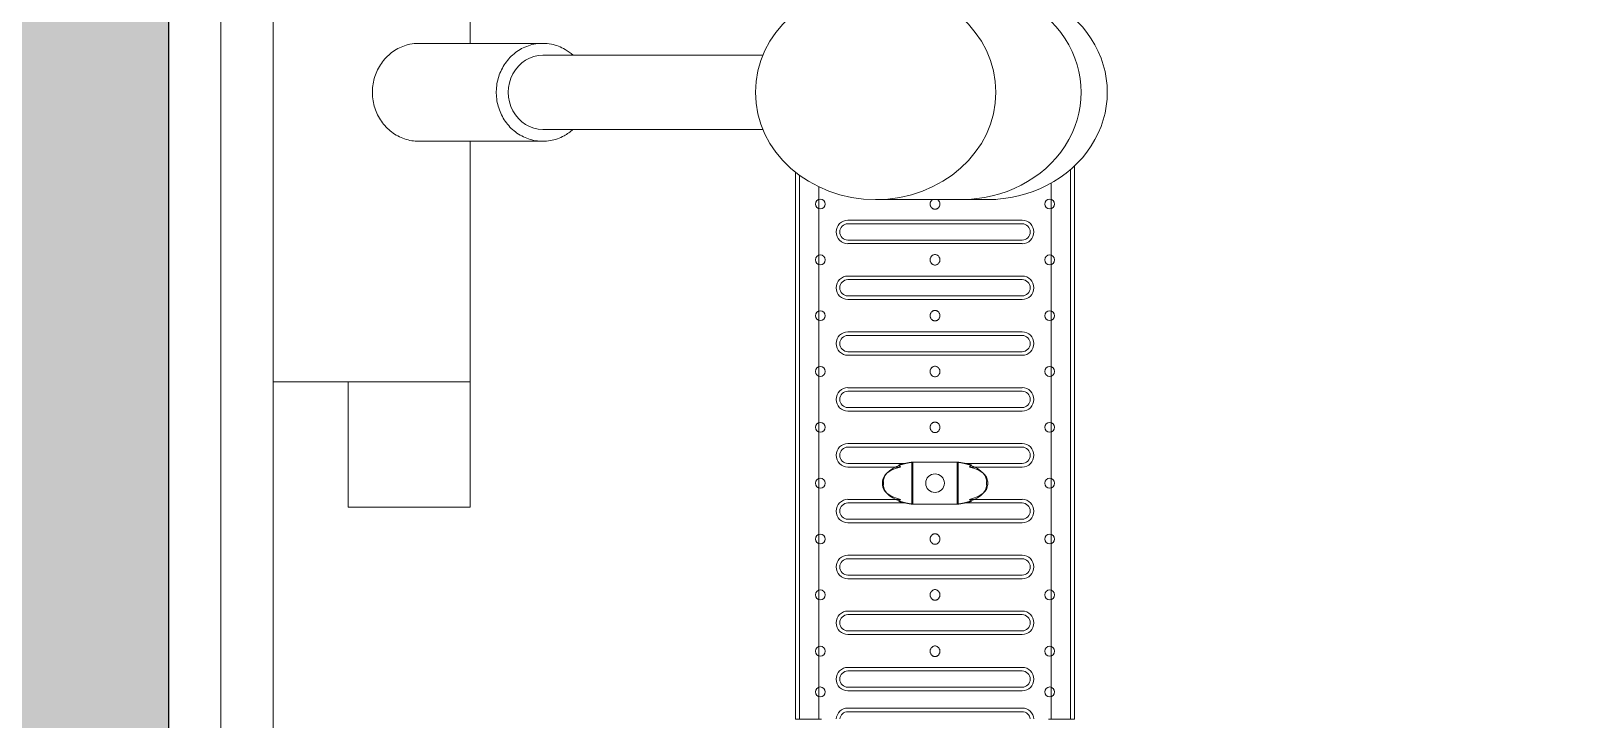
# Model space of a CAD drawing. Header units: inches. Extents: x 211391 to 214260, y -106888 to -102532.
# Drawn here: x 213209.16 to 213231.4, y -104852.54 to -104842.66 of the extents above; entities that cross this region are included whole.
import ezdxf

# ---------------------------------------------------------------- set-up
doc = ezdxf.new("R2010")
doc.units = ezdxf.units.IN
doc.header["$MEASUREMENT"] = 0
for name, color, linetype, lineweight in [('FIXTURES', 8, 'Continuous', 9), ('HATCH', 251, 'Continuous', 13), ('STONE', 1, 'Continuous', 18), ('WALL', 5, 'Continuous', 25)]:
    doc.layers.add(name, color=color, linetype=linetype, lineweight=lineweight)

# ---------------------------------------------------------------- blocks, each defined once
blk = doc.blocks.new('ETJHTEj')
at = {"layer": 'FIXTURES', "color": 252, "extrusion": (-2.05085e-07, 7.76119e-08, 1)}
for p, q in [((1162.103, 549.253), (1154.162, 549.253)), ((1154.213, 549.197, 0), (1162.103, 549.197, 0)), ((1162.103, 549.253), (1162.103, 548.881, 0)), ((1154.405, 548.922, 0), (1162.103, 548.922, 0)), ((1154.939, 546.003, 0), (1154.939, 548.503, 0)), ((1154.99, 546.003, 0), (1154.99, 548.503, 0)), ((1155.225, 548.503, 0), (1155.225, 546.003, 0)), ((1155.276, 548.503, 0), (1155.276, 546.003, 0)), ((1155.741, 546.003, 0), (1155.741, 548.503, 0)), ((1155.792, 546.003, 0), (1155.792, 548.503, 0)), ((1156.027, 548.503, 0), (1156.027, 546.003, 0)), ((1156.078, 548.503, 0), (1156.078, 546.003, 0)), ((1156.543, 546.003, 0), (1156.543, 548.503, 0)), ((1156.543, 546.003, 0), (1156.543, 548.503, 0)), ((1156.594, 546.003, 0), (1156.594, 548.503, 0)), ((1156.594, 546.003, 0), (1156.594, 548.503, 0)), ((1156.829, 548.503, 0), (1156.829, 546.003, 0)), ((1156.829, 548.503, 0), (1156.829, 546.003, 0)), ((1156.88, 548.503, 0), (1156.88, 546.003, 0)), ((1156.88, 548.503, 0), (1156.88, 546.003, 0)), ((1157.345, 546.003, 0), (1157.345, 548.503, 0)), ((1157.396, 546.003, 0), (1157.396, 548.503, 0)), ((1157.631, 548.503, 0), (1157.631, 546.003, 0)), ((1157.682, 548.503, 0), (1157.682, 546.003, 0)), ((1158.147, 546.003, 0), (1158.147, 548.503, 0)), ((1158.198, 546.003, 0), (1158.198, 548.503, 0)), ((1158.433, 548.503, 0), (1158.433, 547.672, 0)), ((1158.484, 548.503, 0), (1158.484, 547.75, 0)), ((1158.949, 547.75, 0), (1158.949, 548.503, 0)), ((1159, 547.672, 0), (1159, 548.503, 0)), ((1159.235, 548.503, 0), (1159.235, 546.003, 0)), ((1159.286, 548.503, 0), (1159.286, 546.003, 0)), ((1159.75, 546.003, 0), (1159.75, 548.503, 0)), ((1159.802, 546.003, 0), (1159.802, 548.503, 0)), ((1160.036, 548.503, 0), (1160.036, 546.003, 0)), ((1160.088, 548.503, 0), (1160.088, 546.003, 0)), ((1160.552, 546.003, 0), (1160.552, 548.503, 0)), ((1160.604, 546.003, 0), (1160.604, 548.503, 0)), ((1160.838, 548.503, 0), (1160.838, 546.003, 0)), ((1160.89, 548.503, 0), (1160.89, 546.003, 0)), ((1161.361, 546.003, 0), (1161.361, 548.503, 0)), ((1161.361, 546.003, 0), (1161.361, 548.503, 0)), ((1161.413, 546.003, 0), (1161.413, 548.503, 0)), ((1161.413, 546.003, 0), (1161.413, 548.503, 0)), ((1161.647, 548.503, 0), (1161.647, 546.003, 0)), ((1161.647, 548.503, 0), (1161.647, 546.003, 0)), ((1161.699, 548.503, 0), (1161.699, 546.003, 0)), ((1161.699, 548.503, 0), (1161.699, 546.003, 0)), ((1161.946, 546.003, 0), (1161.946, 548.503, 0)), ((1161.998, 546.003, 0), (1161.998, 548.503, 0)), ((1158.694, 548.009, 0), (1158.739, 548.009, 0)), ((1158.739, 547.994, 0), (1158.694, 547.994, 0)), ((1158.416, 547.597, 0), (1158.416, 546.909, 0)), ((1159.017, 547.585, 0), (1158.416, 547.585, 0)), ((1158.454, 547.774, 0), (1158.484, 547.75, 0)), ((1158.949, 547.75, 0), (1158.979, 547.774, 0)), ((1159.017, 547.597, 0), (1159.017, 546.909, 0)), ((1158.416, 547.571, 0), (1159.017, 547.571, 0)), ((1154.646, 547.295, 0), (1154.643, 547.291, 0)), ((1154.643, 547.215, 0), (1154.646, 547.211, 0)), ((1154.651, 547.301, 0), (1154.646, 547.295, 0)), ((1154.646, 547.211, 0), (1154.651, 547.206, 0)), ((1154.657, 547.306, 0), (1154.651, 547.301, 0)), ((1154.651, 547.206, 0), (1154.657, 547.2, 0)), ((1154.664, 547.31, 0), (1154.657, 547.306, 0)), ((1154.657, 547.2, 0), (1154.664, 547.196, 0)), ((1154.67, 547.314, 0), (1154.664, 547.31, 0)), ((1154.664, 547.196, 0), (1154.67, 547.192, 0)), ((1154.677, 547.318, 0), (1154.67, 547.314, 0)), ((1154.67, 547.192, 0), (1154.677, 547.188, 0)), ((1154.684, 547.32, 0), (1154.677, 547.318, 0)), ((1154.677, 547.188, 0), (1154.684, 547.186)), ((1154.737, 547.318, 0), (1154.729, 547.32)), ((1154.729, 547.186, 0), (1154.737, 547.188, 0)), ((1154.743, 547.314, 0), (1154.737, 547.318, 0)), ((1154.737, 547.188, 0), (1154.743, 547.192, 0)), ((1154.75, 547.31, 0), (1154.743, 547.314, 0)), ((1154.743, 547.192, 0), (1154.75, 547.196, 0)), ((1154.756, 547.306, 0), (1154.75, 547.31, 0)), ((1154.75, 547.196, 0), (1154.756, 547.2, 0)), ((1154.762, 547.301, 0), (1154.756, 547.306, 0)), ((1154.756, 547.2, 0), (1154.762, 547.206, 0)), ((1154.767, 547.295, 0), (1154.762, 547.301, 0)), ((1154.762, 547.206, 0), (1154.767, 547.211, 0)), ((1154.771, 547.289, 0), (1154.767, 547.295, 0)), ((1154.767, 547.211, 0), (1154.771, 547.217, 0)), ((1154.775, 547.282, 0), (1154.771, 547.289, 0)), ((1154.771, 547.217, 0), (1154.775, 547.224, 0)), ((1154.778, 547.275, 0), (1154.775, 547.282, 0)), ((1154.775, 547.224, 0), (1154.778, 547.231, 0)), ((1154.78, 547.268, 0), (1154.778, 547.275, 0)), ((1154.778, 547.231, 0), (1154.78, 547.238, 0)), ((1154.782, 547.26, 0), (1154.78, 547.268, 0)), ((1154.78, 547.238, 0), (1154.782, 547.246, 0)), ((1154.782, 547.253, 0), (1154.782, 547.26, 0)), ((1154.782, 547.246, 0), (1154.782, 547.253, 0)), ((1155.435, 547.268, 0), (1155.433, 547.26, 0)), ((1155.433, 547.26, 0), (1155.433, 547.253, 0)), ((1155.433, 547.253, 0), (1155.433, 547.246, 0)), ((1155.433, 547.246, 0), (1155.435, 547.238, 0)), ((1155.437, 547.275, 0), (1155.435, 547.268, 0)), ((1155.435, 547.238, 0), (1155.437, 547.231, 0)), ((1155.44, 547.282, 0), (1155.437, 547.275, 0)), ((1155.437, 547.231, 0), (1155.44, 547.224, 0)), ((1155.444, 547.289, 0), (1155.44, 547.282, 0)), ((1155.44, 547.224, 0), (1155.444, 547.217, 0)), ((1155.448, 547.295, 0), (1155.444, 547.289, 0)), ((1155.444, 547.217, 0), (1155.448, 547.211, 0)), ((1155.453, 547.301, 0), (1155.448, 547.295, 0)), ((1155.448, 547.211, 0), (1155.453, 547.206, 0)), ((1155.459, 547.306, 0), (1155.453, 547.301, 0)), ((1155.453, 547.206, 0), (1155.459, 547.2, 0)), ((1155.465, 547.31, 0), (1155.459, 547.306, 0)), ((1155.459, 547.2, 0), (1155.465, 547.196, 0)), ((1155.472, 547.314, 0), (1155.465, 547.31, 0)), ((1155.465, 547.196, 0), (1155.472, 547.192, 0)), ((1155.479, 547.318, 0), (1155.472, 547.314, 0)), ((1155.472, 547.192, 0), (1155.479, 547.188, 0)), ((1155.486, 547.32, 0), (1155.479, 547.318, 0)), ((1155.479, 547.188, 0), (1155.486, 547.186, 0)), ((1155.538, 547.318, 0), (1155.531, 547.32, 0)), ((1155.531, 547.186, 0), (1155.538, 547.188, 0)), ((1155.545, 547.314, 0), (1155.538, 547.318, 0)), ((1155.538, 547.188, 0), (1155.545, 547.192, 0)), ((1155.552, 547.31, 0), (1155.545, 547.314, 0)), ((1155.545, 547.192, 0), (1155.552, 547.196, 0)), ((1155.558, 547.306, 0), (1155.552, 547.31, 0)), ((1155.552, 547.196, 0), (1155.558, 547.2, 0)), ((1155.564, 547.301, 0), (1155.558, 547.306, 0)), ((1155.558, 547.2, 0), (1155.564, 547.206, 0)), ((1155.569, 547.295, 0), (1155.564, 547.301, 0)), ((1155.564, 547.206, 0), (1155.569, 547.211, 0)), ((1155.573, 547.289, 0), (1155.569, 547.295, 0)), ((1155.569, 547.211, 0), (1155.573, 547.217, 0)), ((1155.577, 547.282, 0), (1155.573, 547.289, 0)), ((1155.573, 547.217, 0), (1155.577, 547.224, 0)), ((1155.58, 547.275, 0), (1155.577, 547.282, 0)), ((1155.577, 547.224, 0), (1155.58, 547.231, 0)), ((1155.582, 547.268, 0), (1155.58, 547.275, 0)), ((1155.58, 547.231, 0), (1155.582, 547.238, 0)), ((1155.584, 547.26, 0), (1155.582, 547.268, 0)), ((1155.582, 547.238, 0), (1155.584, 547.246, 0)), ((1155.584, 547.253, 0), (1155.584, 547.26, 0)), ((1155.584, 547.246, 0), (1155.584, 547.253, 0)), ((1156.237, 547.268, 0), (1156.235, 547.26, 0)), ((1156.237, 547.268, 0), (1156.235, 547.26, 0)), ((1156.235, 547.26, 0), (1156.235, 547.253, 0)), ((1156.235, 547.26, 0), (1156.235, 547.253, 0)), ((1156.235, 547.253, 0), (1156.235, 547.246, 0)), ((1156.235, 547.253, 0), (1156.235, 547.246, 0)), ((1156.235, 547.246, 0), (1156.237, 547.238, 0)), ((1156.235, 547.246, 0), (1156.237, 547.238, 0)), ((1156.239, 547.275, 0), (1156.237, 547.268, 0)), ((1156.239, 547.275, 0), (1156.237, 547.268, 0)), ((1156.237, 547.238, 0), (1156.239, 547.231, 0)), ((1156.237, 547.238, 0), (1156.239, 547.231, 0)), ((1156.242, 547.282, 0), (1156.239, 547.275, 0)), ((1156.242, 547.282, 0), (1156.239, 547.275, 0)), ((1156.239, 547.231, 0), (1156.242, 547.224, 0)), ((1156.239, 547.231, 0), (1156.242, 547.224, 0)), ((1156.246, 547.289, 0), (1156.242, 547.282, 0)), ((1156.246, 547.289, 0), (1156.242, 547.282, 0)), ((1156.242, 547.224, 0), (1156.246, 547.217, 0)), ((1156.242, 547.224, 0), (1156.246, 547.217, 0)), ((1156.25, 547.295, 0), (1156.246, 547.289, 0)), ((1156.25, 547.295, 0), (1156.246, 547.289, 0)), ((1156.246, 547.217, 0), (1156.25, 547.211, 0)), ((1156.246, 547.217, 0), (1156.25, 547.211, 0)), ((1156.255, 547.301, 0), (1156.25, 547.295, 0)), ((1156.255, 547.301, 0), (1156.25, 547.295, 0)), ((1156.25, 547.211, 0), (1156.255, 547.206, 0)), ((1156.25, 547.211, 0), (1156.255, 547.206, 0)), ((1156.261, 547.306, 0), (1156.255, 547.301, 0)), ((1156.261, 547.306, 0), (1156.255, 547.301, 0)), ((1156.255, 547.206, 0), (1156.261, 547.2, 0)), ((1156.255, 547.206, 0), (1156.261, 547.2, 0)), ((1156.267, 547.31, 0), (1156.261, 547.306, 0)), ((1156.267, 547.31, 0), (1156.261, 547.306, 0)), ((1156.261, 547.2, 0), (1156.267, 547.196, 0)), ((1156.261, 547.2, 0), (1156.267, 547.196, 0)), ((1156.274, 547.314, 0), (1156.267, 547.31, 0)), ((1156.274, 547.314, 0), (1156.267, 547.31, 0)), ((1156.267, 547.196, 0), (1156.274, 547.192, 0)), ((1156.267, 547.196, 0), (1156.274, 547.192, 0)), ((1156.281, 547.318, 0), (1156.274, 547.314, 0)), ((1156.281, 547.318, 0), (1156.274, 547.314, 0)), ((1156.274, 547.192, 0), (1156.281, 547.188, 0)), ((1156.274, 547.192, 0), (1156.281, 547.188, 0)), ((1156.288, 547.32, 0), (1156.281, 547.318, 0)), ((1156.288, 547.32, 0), (1156.281, 547.318, 0)), ((1156.281, 547.188, 0), (1156.288, 547.186, 0)), ((1156.281, 547.188, 0), (1156.288, 547.186, 0)), ((1156.34, 547.318, 0), (1156.333, 547.32, 0)), ((1156.34, 547.318, 0), (1156.333, 547.32, 0)), ((1156.333, 547.186, 0), (1156.34, 547.188, 0)), ((1156.333, 547.186, 0), (1156.34, 547.188, 0)), ((1156.347, 547.314, 0), (1156.34, 547.318, 0)), ((1156.347, 547.314, 0), (1156.34, 547.318, 0)), ((1156.34, 547.188, 0), (1156.347, 547.192, 0)), ((1156.34, 547.188, 0), (1156.347, 547.192, 0)), ((1156.354, 547.31, 0), (1156.347, 547.314, 0)), ((1156.354, 547.31, 0), (1156.347, 547.314, 0)), ((1156.347, 547.192, 0), (1156.354, 547.196, 0)), ((1156.347, 547.192, 0), (1156.354, 547.196, 0)), ((1156.36, 547.306, 0), (1156.354, 547.31, 0)), ((1156.36, 547.306, 0), (1156.354, 547.31, 0)), ((1156.354, 547.196, 0), (1156.36, 547.2, 0)), ((1156.354, 547.196, 0), (1156.36, 547.2, 0)), ((1156.366, 547.301, 0), (1156.36, 547.306, 0)), ((1156.366, 547.301, 0), (1156.36, 547.306, 0)), ((1156.36, 547.2, 0), (1156.366, 547.206, 0)), ((1156.36, 547.2, 0), (1156.366, 547.206, 0)), ((1156.371, 547.295, 0), (1156.366, 547.301, 0)), ((1156.371, 547.295, 0), (1156.366, 547.301, 0)), ((1156.366, 547.206, 0), (1156.371, 547.211, 0)), ((1156.366, 547.206, 0), (1156.371, 547.211, 0)), ((1156.375, 547.289, 0), (1156.371, 547.295, 0)), ((1156.375, 547.289, 0), (1156.371, 547.295, 0)), ((1156.371, 547.211, 0), (1156.375, 547.217, 0)), ((1156.371, 547.211, 0), (1156.375, 547.217, 0)), ((1156.379, 547.282, 0), (1156.375, 547.289, 0)), ((1156.379, 547.282, 0), (1156.375, 547.289, 0)), ((1156.375, 547.217, 0), (1156.379, 547.224, 0)), ((1156.375, 547.217, 0), (1156.379, 547.224, 0)), ((1156.382, 547.275, 0), (1156.379, 547.282, 0)), ((1156.382, 547.275, 0), (1156.379, 547.282, 0)), ((1156.379, 547.224, 0), (1156.382, 547.231, 0)), ((1156.379, 547.224, 0), (1156.382, 547.231, 0)), ((1156.384, 547.268, 0), (1156.382, 547.275, 0)), ((1156.384, 547.268, 0), (1156.382, 547.275, 0)), ((1156.382, 547.231, 0), (1156.384, 547.238, 0)), ((1156.382, 547.231, 0), (1156.384, 547.238, 0)), ((1156.386, 547.26, 0), (1156.384, 547.268, 0)), ((1156.386, 547.26, 0), (1156.384, 547.268, 0)), ((1156.384, 547.238, 0), (1156.386, 547.246, 0)), ((1156.384, 547.238, 0), (1156.386, 547.246, 0)), ((1156.386, 547.253, 0), (1156.386, 547.26, 0)), ((1156.386, 547.253, 0), (1156.386, 547.26, 0)), ((1156.386, 547.246, 0), (1156.386, 547.253, 0)), ((1156.386, 547.246, 0), (1156.386, 547.253, 0)), ((1157.039, 547.268, 0), (1157.037, 547.26, 0)), ((1157.037, 547.26, 0), (1157.037, 547.253, 0)), ((1157.037, 547.253, 0), (1157.037, 547.246, 0)), ((1157.037, 547.246, 0), (1157.039, 547.238, 0)), ((1157.041, 547.275, 0), (1157.039, 547.268, 0)), ((1157.039, 547.238, 0), (1157.041, 547.231, 0)), ((1157.044, 547.282, 0), (1157.041, 547.275, 0)), ((1157.041, 547.231, 0), (1157.044, 547.224, 0)), ((1157.048, 547.289, 0), (1157.044, 547.282, 0)), ((1157.044, 547.224, 0), (1157.048, 547.217, 0)), ((1157.052, 547.295, 0), (1157.048, 547.289, 0)), ((1157.048, 547.217, 0), (1157.052, 547.211, 0)), ((1157.057, 547.301, 0), (1157.052, 547.295, 0)), ((1157.052, 547.211, 0), (1157.057, 547.206, 0)), ((1157.063, 547.306, 0), (1157.057, 547.301, 0)), ((1157.057, 547.206, 0), (1157.063, 547.2, 0)), ((1157.069, 547.31, 0), (1157.063, 547.306, 0)), ((1157.063, 547.2, 0), (1157.069, 547.196, 0)), ((1157.076, 547.314, 0), (1157.069, 547.31, 0)), ((1157.069, 547.196, 0), (1157.076, 547.192, 0)), ((1157.083, 547.318, 0), (1157.076, 547.314, 0)), ((1157.076, 547.192, 0), (1157.083, 547.188, 0)), ((1157.09, 547.32, 0), (1157.083, 547.318, 0)), ((1157.083, 547.188, 0), (1157.09, 547.186, 0)), ((1157.142, 547.318, 0), (1157.135, 547.32, 0)), ((1157.135, 547.186, 0), (1157.142, 547.188, 0)), ((1157.149, 547.314, 0), (1157.142, 547.318, 0)), ((1157.142, 547.188, 0), (1157.149, 547.192, 0)), ((1157.156, 547.31, 0), (1157.149, 547.314, 0)), ((1157.149, 547.192, 0), (1157.156, 547.196, 0)), ((1157.162, 547.306, 0), (1157.156, 547.31, 0)), ((1157.156, 547.196, 0), (1157.162, 547.2, 0)), ((1157.168, 547.301, 0), (1157.162, 547.306, 0)), ((1157.162, 547.2, 0), (1157.168, 547.206, 0)), ((1157.173, 547.295, 0), (1157.168, 547.301, 0)), ((1157.168, 547.206, 0), (1157.173, 547.211, 0)), ((1157.177, 547.289, 0), (1157.173, 547.295, 0)), ((1157.173, 547.211, 0), (1157.177, 547.217, 0)), ((1157.181, 547.282, 0), (1157.177, 547.289, 0)), ((1157.177, 547.217, 0), (1157.181, 547.224, 0)), ((1157.184, 547.275, 0), (1157.181, 547.282, 0)), ((1157.181, 547.224, 0), (1157.184, 547.231, 0)), ((1157.186, 547.268, 0), (1157.184, 547.275, 0)), ((1157.184, 547.231, 0), (1157.186, 547.238, 0)), ((1157.188, 547.26, 0), (1157.186, 547.268, 0)), ((1157.186, 547.238, 0), (1157.188, 547.246, 0)), ((1157.188, 547.253, 0), (1157.188, 547.26, 0)), ((1157.188, 547.246, 0), (1157.188, 547.253, 0)), ((1157.841, 547.268, 0), (1157.839, 547.26, 0)), ((1157.839, 547.26, 0), (1157.839, 547.253, 0)), ((1157.839, 547.253, 0), (1157.839, 547.246, 0)), ((1157.839, 547.246, 0), (1157.841, 547.238, 0)), ((1157.843, 547.275, 0), (1157.841, 547.268, 0)), ((1157.841, 547.238, 0), (1157.843, 547.231, 0)), ((1157.846, 547.282, 0), (1157.843, 547.275, 0)), ((1157.843, 547.231, 0), (1157.846, 547.224, 0)), ((1157.85, 547.289, 0), (1157.846, 547.282, 0)), ((1157.846, 547.224, 0), (1157.85, 547.217, 0)), ((1157.854, 547.295, 0), (1157.85, 547.289, 0)), ((1157.85, 547.217, 0), (1157.854, 547.211, 0)), ((1157.859, 547.301, 0), (1157.854, 547.295, 0)), ((1157.854, 547.211, 0), (1157.859, 547.206, 0)), ((1157.865, 547.306, 0), (1157.859, 547.301, 0)), ((1157.859, 547.206, 0), (1157.865, 547.2, 0)), ((1157.871, 547.31, 0), (1157.865, 547.306, 0)), ((1157.865, 547.2, 0), (1157.871, 547.196, 0)), ((1157.878, 547.314, 0), (1157.871, 547.31, 0)), ((1157.871, 547.196, 0), (1157.878, 547.192, 0)), ((1157.884, 547.318, 0), (1157.878, 547.314, 0)), ((1157.878, 547.192, 0), (1157.884, 547.188, 0)), ((1157.892, 547.32, 0), (1157.884, 547.318, 0)), ((1157.884, 547.188, 0), (1157.892, 547.186, 0)), ((1157.944, 547.318, 0), (1157.937, 547.32, 0)), ((1157.937, 547.186, 0), (1157.944, 547.188, 0)), ((1157.951, 547.314, 0), (1157.944, 547.318, 0)), ((1157.944, 547.188, 0), (1157.951, 547.192, 0)), ((1157.958, 547.31, 0), (1157.951, 547.314, 0)), ((1157.951, 547.192, 0), (1157.958, 547.196, 0)), ((1157.964, 547.306, 0), (1157.958, 547.31, 0)), ((1157.958, 547.196, 0), (1157.964, 547.2, 0)), ((1157.97, 547.301, 0), (1157.964, 547.306, 0)), ((1157.964, 547.2, 0), (1157.97, 547.206, 0)), ((1157.975, 547.295, 0), (1157.97, 547.301, 0)), ((1157.97, 547.206, 0), (1157.975, 547.211, 0)), ((1157.979, 547.289, 0), (1157.975, 547.295, 0)), ((1157.975, 547.211, 0), (1157.979, 547.217, 0)), ((1157.983, 547.282, 0), (1157.979, 547.289, 0)), ((1157.979, 547.217, 0), (1157.983, 547.224, 0)), ((1157.986, 547.275, 0), (1157.983, 547.282, 0)), ((1157.983, 547.224, 0), (1157.986, 547.231, 0)), ((1157.988, 547.268, 0), (1157.986, 547.275, 0)), ((1157.986, 547.231, 0), (1157.988, 547.238, 0)), ((1157.99, 547.26, 0), (1157.988, 547.268, 0)), ((1157.988, 547.238, 0), (1157.99, 547.246, 0)), ((1157.99, 547.253, 0), (1157.99, 547.26, 0)), ((1157.99, 547.246, 0), (1157.99, 547.253, 0)), ((1159.444, 547.268, 0), (1159.443, 547.26, 0)), ((1159.443, 547.26, 0), (1159.443, 547.253, 0)), ((1159.443, 547.253, 0), (1159.443, 547.246, 0)), ((1159.443, 547.246, 0), (1159.444, 547.238, 0)), ((1159.447, 547.275, 0), (1159.444, 547.268, 0)), ((1159.444, 547.238, 0), (1159.447, 547.231, 0)), ((1159.45, 547.282, 0), (1159.447, 547.275, 0)), ((1159.447, 547.231, 0), (1159.45, 547.224, 0)), ((1159.454, 547.289, 0), (1159.45, 547.282, 0)), ((1159.45, 547.224, 0), (1159.454, 547.217, 0)), ((1159.458, 547.295, 0), (1159.454, 547.289, 0)), ((1159.454, 547.217, 0), (1159.458, 547.211, 0)), ((1159.463, 547.301, 0), (1159.458, 547.295, 0)), ((1159.458, 547.211, 0), (1159.463, 547.206, 0)), ((1159.469, 547.306, 0), (1159.463, 547.301, 0)), ((1159.463, 547.206, 0), (1159.469, 547.2, 0)), ((1159.475, 547.31, 0), (1159.469, 547.306, 0)), ((1159.469, 547.2, 0), (1159.475, 547.196, 0)), ((1159.482, 547.314, 0), (1159.475, 547.31, 0)), ((1159.475, 547.196, 0), (1159.482, 547.192, 0)), ((1159.488, 547.318, 0), (1159.482, 547.314, 0)), ((1159.482, 547.192, 0), (1159.488, 547.188, 0)), ((1159.496, 547.32, 0), (1159.488, 547.318, 0)), ((1159.488, 547.188, 0), (1159.496, 547.186, 0)), ((1159.548, 547.318, 0), (1159.541, 547.32, 0)), ((1159.541, 547.186, 0), (1159.548, 547.188, 0)), ((1159.555, 547.314, 0), (1159.548, 547.318, 0)), ((1159.548, 547.188, 0), (1159.555, 547.192, 0)), ((1159.561, 547.31, 0), (1159.555, 547.314, 0)), ((1159.555, 547.192, 0), (1159.561, 547.196, 0)), ((1159.568, 547.306, 0), (1159.561, 547.31, 0)), ((1159.561, 547.196, 0), (1159.568, 547.2, 0)), ((1159.573, 547.301, 0), (1159.568, 547.306, 0)), ((1159.568, 547.2, 0), (1159.573, 547.206, 0)), ((1159.578, 547.295, 0), (1159.573, 547.301, 0)), ((1159.573, 547.206, 0), (1159.578, 547.211, 0)), ((1159.583, 547.289, 0), (1159.578, 547.295, 0)), ((1159.578, 547.211, 0), (1159.583, 547.217, 0)), ((1159.587, 547.282, 0), (1159.583, 547.289, 0)), ((1159.583, 547.217, 0), (1159.587, 547.224, 0)), ((1159.59, 547.275, 0), (1159.587, 547.282, 0)), ((1159.587, 547.224, 0), (1159.59, 547.231, 0)), ((1159.592, 547.268, 0), (1159.59, 547.275, 0)), ((1159.59, 547.231, 0), (1159.592, 547.238, 0)), ((1159.593, 547.26, 0), (1159.592, 547.268, 0)), ((1159.592, 547.238, 0), (1159.593, 547.246, 0)), ((1159.594, 547.253, 0), (1159.593, 547.26, 0)), ((1159.593, 547.246, 0), (1159.594, 547.253, 0)), ((1160.246, 547.268, 0), (1160.245, 547.26, 0)), ((1160.245, 547.26, 0), (1160.245, 547.253, 0)), ((1160.245, 547.253, 0), (1160.245, 547.246, 0)), ((1160.245, 547.246, 0), (1160.246, 547.238, 0)), ((1160.249, 547.275, 0), (1160.246, 547.268, 0)), ((1160.246, 547.238, 0), (1160.249, 547.231, 0)), ((1160.252, 547.282, 0), (1160.249, 547.275, 0)), ((1160.249, 547.231, 0), (1160.252, 547.224, 0)), ((1160.256, 547.289, 0), (1160.252, 547.282, 0)), ((1160.252, 547.224, 0), (1160.256, 547.217, 0)), ((1160.26, 547.295, 0), (1160.256, 547.289, 0)), ((1160.256, 547.217, 0), (1160.26, 547.211, 0)), ((1160.265, 547.301, 0), (1160.26, 547.295, 0)), ((1160.26, 547.211, 0), (1160.265, 547.206, 0)), ((1160.271, 547.306, 0), (1160.265, 547.301, 0)), ((1160.265, 547.206, 0), (1160.271, 547.2, 0)), ((1160.277, 547.31, 0), (1160.271, 547.306, 0)), ((1160.271, 547.2, 0), (1160.277, 547.196, 0)), ((1160.284, 547.314, 0), (1160.277, 547.31, 0)), ((1160.277, 547.196, 0), (1160.284, 547.192, 0)), ((1160.29, 547.318, 0), (1160.284, 547.314, 0)), ((1160.284, 547.192, 0), (1160.29, 547.188, 0)), ((1160.298, 547.32, 0), (1160.29, 547.318, 0)), ((1160.29, 547.188, 0), (1160.298, 547.186, 0)), ((1160.35, 547.318, 0), (1160.343, 547.32, 0)), ((1160.343, 547.186, 0), (1160.35, 547.188, 0)), ((1160.357, 547.314, 0), (1160.35, 547.318, 0)), ((1160.35, 547.188, 0), (1160.357, 547.192, 0)), ((1160.363, 547.31, 0), (1160.357, 547.314, 0)), ((1160.357, 547.192, 0), (1160.363, 547.196, 0)), ((1160.37, 547.306, 0), (1160.363, 547.31, 0)), ((1160.363, 547.196, 0), (1160.37, 547.2, 0)), ((1160.375, 547.301, 0), (1160.37, 547.306, 0)), ((1160.37, 547.2, 0), (1160.375, 547.206, 0)), ((1160.38, 547.295, 0), (1160.375, 547.301, 0)), ((1160.375, 547.206, 0), (1160.38, 547.211, 0)), ((1160.385, 547.289, 0), (1160.38, 547.295, 0)), ((1160.38, 547.211, 0), (1160.385, 547.217, 0)), ((1160.389, 547.282, 0), (1160.385, 547.289, 0)), ((1160.385, 547.217, 0), (1160.389, 547.224, 0)), ((1160.392, 547.275, 0), (1160.389, 547.282, 0)), ((1160.389, 547.224, 0), (1160.392, 547.231, 0)), ((1160.394, 547.268, 0), (1160.392, 547.275, 0)), ((1160.392, 547.231, 0), (1160.394, 547.238, 0)), ((1160.395, 547.26, 0), (1160.394, 547.268, 0)), ((1160.394, 547.238, 0), (1160.395, 547.246, 0)), ((1160.396, 547.253, 0), (1160.395, 547.26, 0)), ((1160.395, 547.246, 0), (1160.396, 547.253, 0)), ((1161.055, 547.268, 0), (1161.054, 547.26, 0)), ((1161.054, 547.26, 0), (1161.054, 547.253, 0)), ((1161.054, 547.253, 0), (1161.054, 547.246, 0)), ((1161.054, 547.246, 0), (1161.055, 547.238, 0)), ((1161.057, 547.275, 0), (1161.055, 547.268, 0)), ((1161.055, 547.238, 0), (1161.057, 547.231, 0)), ((1161.061, 547.282, 0), (1161.057, 547.275, 0)), ((1161.057, 547.231, 0), (1161.061, 547.224, 0)), ((1161.064, 547.289, 0), (1161.061, 547.282, 0)), ((1161.061, 547.224, 0), (1161.064, 547.217, 0)), ((1161.069, 547.295, 0), (1161.064, 547.289, 0)), ((1161.064, 547.217, 0), (1161.069, 547.211, 0)), ((1161.074, 547.301, 0), (1161.069, 547.295, 0)), ((1161.069, 547.211, 0), (1161.074, 547.206, 0)), ((1161.08, 547.306, 0), (1161.074, 547.301, 0)), ((1161.074, 547.206, 0), (1161.08, 547.2, 0)), ((1161.086, 547.31, 0), (1161.08, 547.306, 0)), ((1161.08, 547.2, 0), (1161.086, 547.196, 0)), ((1161.093, 547.314, 0), (1161.086, 547.31, 0)), ((1161.086, 547.196, 0), (1161.093, 547.192, 0)), ((1161.099, 547.318, 0), (1161.093, 547.314, 0)), ((1161.093, 547.192, 0), (1161.099, 547.188, 0)), ((1161.106, 547.32, 0), (1161.099, 547.318, 0)), ((1161.099, 547.188, 0), (1161.106, 547.186, 0)), ((1161.159, 547.318, 0), (1161.152, 547.32, 0)), ((1161.152, 547.186, 0), (1161.159, 547.188, 0)), ((1161.166, 547.314, 0), (1161.159, 547.318, 0)), ((1161.159, 547.188, 0), (1161.166, 547.192, 0)), ((1161.172, 547.31, 0), (1161.166, 547.314, 0)), ((1161.166, 547.192, 0), (1161.172, 547.196, 0)), ((1161.179, 547.306, 0), (1161.172, 547.31, 0)), ((1161.172, 547.196, 0), (1161.179, 547.2, 0)), ((1161.184, 547.301, 0), (1161.179, 547.306, 0)), ((1161.179, 547.2, 0), (1161.184, 547.206, 0)), ((1161.189, 547.295, 0), (1161.184, 547.301, 0)), ((1161.184, 547.206, 0), (1161.189, 547.211, 0)), ((1161.194, 547.289, 0), (1161.189, 547.295, 0)), ((1161.189, 547.211, 0), (1161.194, 547.217, 0)), ((1161.198, 547.282, 0), (1161.194, 547.289, 0)), ((1161.194, 547.217, 0), (1161.198, 547.224, 0)), ((1161.201, 547.275, 0), (1161.198, 547.282, 0)), ((1161.198, 547.224, 0), (1161.201, 547.231, 0)), ((1161.203, 547.268, 0), (1161.201, 547.275, 0)), ((1161.201, 547.231, 0), (1161.203, 547.238, 0)), ((1161.204, 547.26, 0), (1161.203, 547.268, 0)), ((1161.203, 547.238, 0), (1161.204, 547.246, 0)), ((1161.205, 547.253, 0), (1161.204, 547.26, 0)), ((1161.204, 547.246, 0), (1161.205, 547.253, 0)), ((1158.416, 546.935, 0), (1159.017, 546.935, 0)), ((1158.416, 546.921, 0), (1159.017, 546.921, 0)), ((1158.433, 546.834, 0), (1158.433, 546.003, 0)), ((1158.484, 546.756, 0), (1158.454, 546.732, 0)), ((1158.484, 546.756, 0), (1158.484, 546.003, 0)), ((1158.949, 546.003, 0), (1158.949, 546.756, 0)), ((1158.979, 546.732, 0), (1158.949, 546.756, 0)), ((1159, 546.003, 0), (1159, 546.834, 0)), ((1158.694, 546.512, 0), (1158.739, 546.512, 0)), ((1158.739, 546.498, 0), (1158.694, 546.498, 0)), ((1154.459, 545.584, 0), (1162.103, 545.584, 0)), ((1162.103, 545.625, 0), (1162.103, 545.253)), ((1154.252, 545.253), (1162.103, 545.253)), ((1162.103, 545.309, 0), (1154.295, 545.309, 0))]:
    blk.add_line(p, q, dxfattribs=at)
at = {"layer": 'FIXTURES', "ltscale": 5}
for p, q in [((1154.643, 546.401, 0), (1154.643, 548.126, 0)), ((1152.57, 541.623), (1152.57, 544.783, 0)), ((1153.635, 541.623), (1153.635, 544.783, 0)), ((1152.4, 539.845), (1152.4, 541.623)), ((1153.806, 539.845), (1153.806, 541.623)), ((1147.144, 540.58), (1152.4, 540.58)), ((1153.806, 540.58), (1159.061, 540.58)), ((1157.26, 538.831), (1157.26, 540.58)), ((1159.061, 540.58), (1159.061, 538.831)), ((1157.26, 538.831), (1157.26, 537.753)), ((1159.061, 538.831), (1157.26, 538.831)), ((1148.945, 537.753), (1157.26, 537.753))]:
    blk.add_line(p, q, dxfattribs=at)
at = {"layer": 'FIXTURES', "color": 252, "extrusion": (-2.05085e-07, 7.76119e-08, 1)}
for centre, radius in [((1154.707, 548.899, 0), 0.0711), ((1155.509, 548.899, 0), 0.0711), ((1156.311, 548.899, 0), 0.0711), ((1156.311, 548.899, 0), 0.0711), ((1157.112, 548.899, 0), 0.0711), ((1157.914, 548.899, 0), 0.0711), ((1158.716, 548.899, 0), 0.0711), ((1159.518, 548.899, 0), 0.0711), ((1160.32, 548.899, 0), 0.0711), ((1161.129, 548.899, 0), 0.0711), ((1161.714, 548.899, 0), 0.0711), ((1158.716, 547.253, 0), 0.134), ((1154.707, 545.607, 0), 0.0711), ((1155.509, 545.607, 0), 0.0711), ((1156.311, 545.607, 0), 0.0711), ((1156.311, 545.607, 0), 0.0711), ((1157.112, 545.607, 0), 0.0711), ((1157.914, 545.607, 0), 0.0711), ((1158.716, 545.607, 0), 0.0711), ((1159.518, 545.607, 0), 0.0711), ((1160.32, 545.607, 0), 0.0711), ((1161.129, 545.607, 0), 0.0711), ((1161.714, 545.607, 0), 0.0711)]:
    blk.add_circle(centre, radius, dxfattribs=at)
for centre, radius, start, end in [((1155.108, 548.503, 0), 0.169, 0, 180), ((1155.108, 548.503, 0), 0.117, 0, 180), ((1155.91, 548.503, 0), 0.169, 0, 180), ((1155.91, 548.503, 0), 0.117, 0, 180), ((1156.711, 548.503, 0), 0.169, 0, 180), ((1156.711, 548.503, 0), 0.169, 0, 180), ((1156.711, 548.503, 0), 0.117, 0, 180), ((1156.711, 548.503, 0), 0.117, 0, 180), ((1157.513, 548.503, 0), 0.169, 0, 180), ((1157.513, 548.503, 0), 0.117, 0, 180), ((1158.315, 548.503, 0), 0.169, 0, 180), ((1158.315, 548.503, 0), 0.117, 0, 180), ((1159.117, 548.503, 0), 0.169, 0, 180), ((1159.117, 548.503, 0), 0.117, 0, 180), ((1159.919, 548.503, 0), 0.169, 0, 180), ((1159.919, 548.503, 0), 0.117, 0, 180), ((1160.721, 548.503, 0), 0.169, 0, 180), ((1160.721, 548.503, 0), 0.117, 0, 180), ((1161.53, 548.503, 0), 0.169, 0, 180), ((1161.53, 548.503, 0), 0.169, 0, 180), ((1161.53, 548.503, 0), 0.117, 0, 180), ((1161.53, 548.503, 0), 0.117, 0, 180), ((1162.115, 548.503, 0), 0.169, 94.2417, 180), ((1162.115, 548.503, 0), 0.117, 96.1108, 180), ((1154.707, 547.253, 0), 0.0711, 71.3885, 108.6115), ((1154.707, 547.253, 0), 0.0711, 251.3885, 288.6115), ((1155.509, 547.253, 0), 0.0711, 71.3885, 108.6115), ((1155.509, 547.253, 0), 0.0711, 251.3885, 288.6115), ((1156.311, 547.253, 0), 0.0711, 71.3885, 108.6115), ((1156.311, 547.253, 0), 0.0711, 71.3885, 108.6115), ((1156.311, 547.253, 0), 0.0711, 251.3885, 288.6115), ((1156.311, 547.253, 0), 0.0711, 251.3885, 288.6115), ((1157.112, 547.253, 0), 0.0711, 71.3885, 108.6115), ((1157.112, 547.253, 0), 0.0711, 251.3885, 288.6115), ((1157.914, 547.253, 0), 0.0711, 71.3885, 108.6115), ((1157.914, 547.253, 0), 0.0711, 251.3885, 288.6115), ((1159.518, 547.253, 0), 0.0711, 71.3885, 108.6115), ((1159.518, 547.253, 0), 0.0711, 251.3885, 288.6115), ((1160.32, 547.253, 0), 0.0711, 71.3885, 108.6115), ((1160.32, 547.253, 0), 0.0711, 251.3885, 288.6115), ((1161.129, 547.253, 0), 0.0711, 71.3885, 108.6115), ((1161.129, 547.253, 0), 0.0711, 251.3885, 288.6115), ((1155.108, 546.003, 0), 0.169, 180, 0), ((1155.108, 546.003, 0), 0.117, 180, 0), ((1155.91, 546.003, 0), 0.169, 180, 0), ((1155.91, 546.003, 0), 0.117, 180, 0), ((1156.711, 546.003, 0), 0.169, 180, 0), ((1156.711, 546.003, 0), 0.169, 180, 0), ((1156.711, 546.003, 0), 0.117, 180, 0), ((1156.711, 546.003, 0), 0.117, 180, 0), ((1157.513, 546.003, 0), 0.169, 180, 0), ((1157.513, 546.003, 0), 0.117, 180, 0), ((1158.315, 546.003, 0), 0.169, 180, 0), ((1158.315, 546.003, 0), 0.117, 180, 0), ((1159.117, 546.003, 0), 0.169, 180, 0), ((1159.117, 546.003, 0), 0.117, 180, 0), ((1159.919, 546.003, 0), 0.169, 180, 0), ((1159.919, 546.003, 0), 0.117, 180, 0), ((1160.721, 546.003, 0), 0.169, 180, 0), ((1160.721, 546.003, 0), 0.117, 180, 0), ((1161.53, 546.003, 0), 0.169, 180, 0), ((1161.53, 546.003, 0), 0.169, 180, 0), ((1161.53, 546.003, 0), 0.117, 180, 0), ((1161.53, 546.003, 0), 0.117, 180, 0), ((1162.115, 546.003, 0), 0.169, 180, 265.7583), ((1162.115, 546.003, 0), 0.117, 180, 263.8892)]:
    blk.add_arc(centre, radius, start, end, dxfattribs=at)
at = {"layer": 'FIXTURES', "ltscale": 5}
for centre, major_axis, ratio, start_param, end_param in [((1153.103, 548.001, 0), (0, 1.725), 0.8931, 4.712389, 7.853982), ((1153.103, 547.625, 0), (0, 1.725), 0.8931, 4.712389, 7.853982), ((1153.103, 546.401, 0), (0, -1.725), 0.8931, -1.570796, 4.712389), ((1153.103, 541.623), (-0.532, 0), 0.931561, 0, 3.141593)]:
    blk.add_ellipse(centre, major_axis=major_axis, ratio=ratio, start_param=start_param, end_param=end_param, dxfattribs=at)
at = {"layer": 'FIXTURES', "color": 252, "extrusion": (2.05085e-07, -7.76119e-08, -1)}
for centre, major_axis, ratio, start_param, end_param in [((1158.694, 547.465, 0), (0, 0.53, 0), 0.535714, -1.16808, 0), ((1158.694, 547.583, 0), (0, 0.425, 0), 0.535714, -1.16808, 0), ((1158.739, 547.583, 0), (0, 0.425, 0), 0.535714, 0, 1.16808), ((1158.739, 547.465, 0), (0, 0.53, 0), 0.535714, 0, 1.16808), ((1158.694, 547.491, 0), (0, -0.53, 0), 0.535714, 1.772154, 1.973512), ((1158.694, 547.465, 0), (0, -0.53, 0), 0.535714, 1.772154, 1.973512), ((1158.694, 547.465, 0), (-0.032, -0.685, 0), 0.411769, 1.859366, 2.020086), ((1158.694, 547.491, 0), (0, 0.53, 0), 0.535714, -1.16808, -1.00736), ((1158.739, 547.465, 0), (-0.032, 0.685, 0), 0.411769, 1.121506, 1.282227), ((1158.739, 547.491, 0), (0, 0.53, 0), 0.535714, 1.00736, 1.16808), ((1158.739, 547.491, 0), (0, 0.53, 0), 0.535714, 1.16808, 1.369438), ((1158.739, 547.465, 0), (0, 0.53, 0), 0.535714, 1.16808, 1.369438), ((1158.694, 547.041, 0), (0, 0.53, 0), 0.535714, 4.309673, 4.511031), ((1158.694, 547.015, 0), (0, 0.53, 0), 0.535714, 4.309673, 4.511031), ((1158.739, 547.041, 0), (0, -0.53, 0), 0.535714, -1.369438, -1.16808), ((1158.739, 547.015, 0), (0, -0.53, 0), 0.535714, -1.369438, -1.16808), ((1158.694, 547.041, 0), (-0.032, 0.685, 0), 0.411769, 4.263099, 4.42382), ((1158.694, 547.041, 0), (0, 0.53, 0), 0.535714, 3.141593, 4.309673), ((1158.694, 547.015, 0), (0, 0.53, 0), 0.535714, 4.148952, 4.309673), ((1158.694, 546.923, 0), (0, 0.425, 0), 0.535714, 3.141593, 4.309673), ((1158.739, 547.041, 0), (0, 0.53, 0), 0.535714, 1.973512, 3.141593), ((1158.739, 546.923, 0), (0, 0.425, 0), 0.535714, 1.973512, 3.141593), ((1158.739, 547.041, 0), (-0.032, -0.685, 0), 0.411769, -1.282227, -1.121506), ((1158.739, 547.015, 0), (0, 0.53, 0), 0.535714, 1.973512, 2.134233)]:
    blk.add_ellipse(centre, major_axis=major_axis, ratio=ratio, start_param=start_param, end_param=end_param, dxfattribs=at)
at = {"layer": 'FIXTURES', "ltscale": 5}
for points, knots in [([(1152.57, 542.059), (1152.539, 542.024), (1152.51, 541.986), (1152.451, 541.884), (1152.426, 541.817), (1152.404, 541.707), (1152.4, 541.665), (1152.4, 541.623), (1152.4, 541.58), (1152.404, 541.536), (1152.427, 541.425), (1152.453, 541.358), (1152.525, 541.237), (1152.571, 541.181), (1152.677, 541.088), (1152.738, 541.049), (1152.868, 540.991), (1152.938, 540.971), (1153.08, 540.953), (1153.153, 540.954), (1153.294, 540.978), (1153.363, 541), (1153.491, 541.063), (1153.55, 541.104), (1153.653, 541.202), (1153.696, 541.259), (1153.763, 541.383), (1153.786, 541.451), (1153.809, 541.59), (1153.809, 541.661), (1153.785, 541.8), (1153.761, 541.867), (1153.702, 541.976), (1153.671, 542.019), (1153.635, 542.059)], [5.579817, 5.579817, 5.579817, 5.579817, 5.787289, 5.787289, 6.098164, 6.098164, 6.283185, 6.283185, 6.283185, 6.474717, 6.474717, 6.785592, 6.785592, 7.096468, 7.096468, 7.407343, 7.407343, 7.718219, 7.718219, 8.029094, 8.029094, 8.339969, 8.339969, 8.650845, 8.650845, 8.96172, 8.96172, 9.272596, 9.272596, 9.583471, 9.583471, 9.894346, 9.894346, 10.128151, 10.128151, 10.128151, 10.128151]), ([(1152.4, 539.845), (1152.4, 539.802), (1152.404, 539.758), (1152.427, 539.647), (1152.453, 539.58), (1152.525, 539.459), (1152.571, 539.404), (1152.677, 539.31), (1152.738, 539.271), (1152.868, 539.213), (1152.938, 539.193), (1153.08, 539.175), (1153.153, 539.177), (1153.294, 539.2), (1153.363, 539.222), (1153.491, 539.285), (1153.55, 539.326), (1153.653, 539.424), (1153.696, 539.481), (1153.763, 539.605), (1153.786, 539.673), (1153.803, 539.776), (1153.806, 539.811), (1153.806, 539.845)], [0, 0, 0, 0, 0.191532, 0.191532, 0.502407, 0.502407, 0.813282, 0.813282, 1.124158, 1.124158, 1.435033, 1.435033, 1.745909, 1.745909, 2.056784, 2.056784, 2.367659, 2.367659, 2.678535, 2.678535, 2.98941, 2.98941, 3.141614, 3.141614, 3.141614, 3.141614])]:
    blk.add_open_spline(points, degree=3, knots=knots, dxfattribs=at)

msp = doc.modelspace()

# ---------------------------------------------------------------- hatches: boundary and pattern name
at = {"layer": 'HATCH', "ltscale": 15}
h = msp.add_hatch(color=256, dxfattribs=at)
h.dxf.hatch_style = 1
h.paths.add_polyline_path([(213252.888, -104807.541), (213180.888, -104807.541), (213180.888, -104812.041), (213206.638, -104812.041), (213206.638, -104875.041), (213141.888, -104875.041), (213141.888, -104884.041), (213129.888, -104884.041), (213129.888, -104887.041), (213144.888, -104887.041), (213144.888, -104890.041), (213147.888, -104890.041), (213147.888, -104888.541), (213149.388, -104888.541), (213149.388, -104890.041), (213153.888, -104890.041), (213153.888, -104884.041), (213279.888, -104884.041), (213279.888, -104890.041), (213284.388, -104890.041), (213284.388, -104888.541), (213285.888, -104888.541), (213285.888, -104890.041), (213288.888, -104890.041), (213288.888, -104887.041), (213303.888, -104887.041), (213303.888, -104884.041), (213291.888, -104884.041), (213291.888, -104875.041), (213284.184, -104875.041), (213284.184, -104879.541), (213219.117, -104879.541), (213219.117, -104875.041), (213211.138, -104875.041), (213211.138, -104812.041), (213252.888, -104812.041)])

# ---------------------------------------------------------------- linework, layer by layer
at = {"layer": 'STONE'}
for points in [[(213200.638, -104829.022), (213200.638, -104813.541), (213179.388, -104813.541), (213179.388, -104806.041), (213254.388, -104806.041), (213254.388, -104813.541), (213212.638, -104813.541), (213212.638, -104873.541), (213220.616, -104873.541), (213220.616, -104878.041)], [(213201.388, -104828.272), (213201.388, -104812.791), (213180.138, -104812.791), (213180.138, -104806.791), (213253.638, -104806.791), (213253.638, -104812.791), (213211.888, -104812.791), (213211.888, -104874.291), (213219.866, -104874.291), (213219.866, -104878.791), (213283.433, -104878.791)]]:
    msp.add_lwpolyline(points, dxfattribs=at)
at = {"layer": 'WALL', "ltscale": 20}
msp.add_line((213211.138, -104812.041), (213211.138, -104875.041), dxfattribs=at)

# ---------------------------------------------------------------- block references
at = {"layer": 'FIXTURES', "rotation": 270}
msp.add_blockref('ETJHTEj', (212674.885, -103690.438), dxfattribs=at)

doc.saveas('drawing.dxf')
